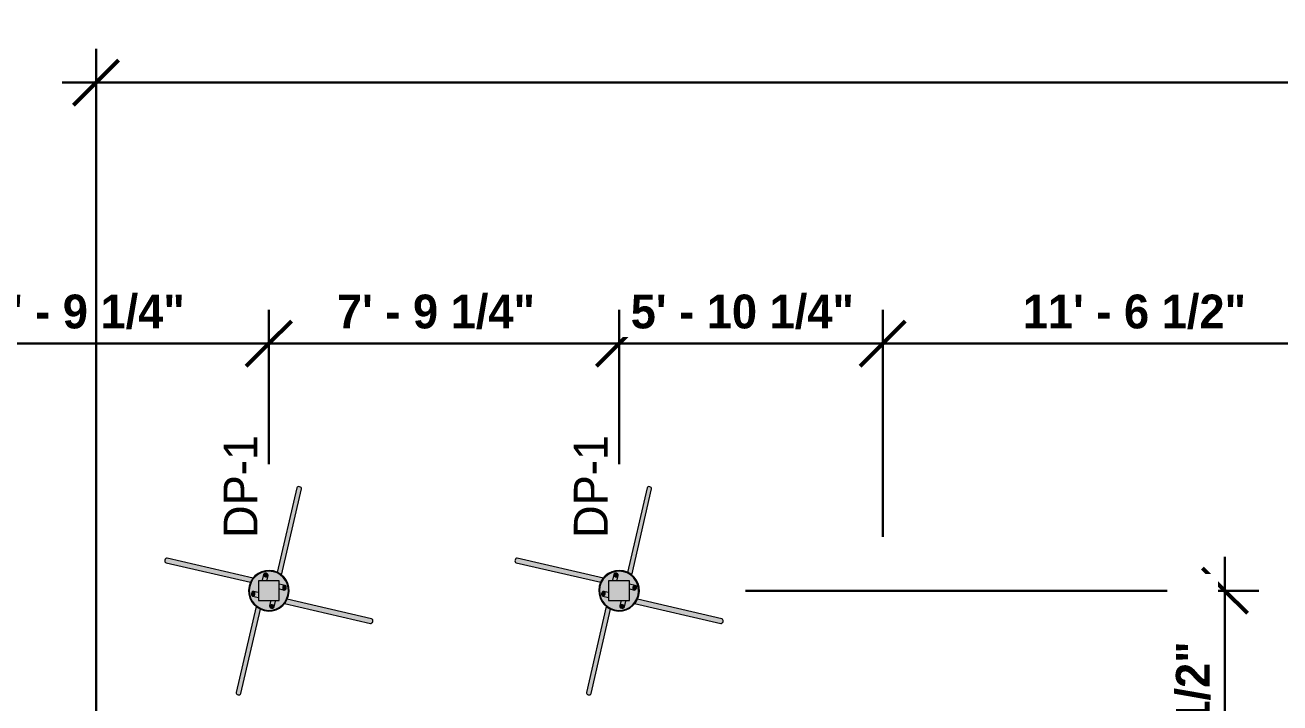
# Model space of a CAD drawing. Header units: inches. Extents: x -4164 to -1564, y 141 to 12367.
# Drawn here: x -3848.2 to -3514.2, y 12186.7 to 12367.1 of the extents above; entities that cross this region are included whole.
import ezdxf

# ---------------------------------------------------------------- set-up
doc = ezdxf.new("R2010")
doc.units = ezdxf.units.IN
doc.header["$MEASUREMENT"] = 0
for name, color, linetype, lineweight in [('A-ANNO-DIMS', 211, 'Continuous', 9), ('A-ANNO-DIMS-96', 211, 'Continuous', 9), ('S-FNDN', 32, 'Continuous', 13), ('S-FNDN-IDEN', 2, 'Continuous', 30)]:
    doc.layers.add(name, color=color, linetype=linetype, lineweight=lineweight)
doc.styles.add('Century Gothic', font='', dxfattribs={"height": 9})
doc.styles.add('Century Gothic_B', font='', dxfattribs={"height": 9})
doc.styles.get('Century Gothic').set_extended_font_data('Century Gothic')
doc.styles.get('Century Gothic_B').set_extended_font_data('Century Gothic', bold=True)
doc.dimstyles.new('OD__1_4__Tol__', dxfattribs={"dimscale": 12, "dimtxt": 9.397514, "dimasz": 1, "dimexe": 0.75, "dimexo": 0.5, "dimgap": 0.125, "dimtad": 1, "dimrnd": 0.25, "dimzin": 1, "dimdsep": 46, "dimlunit": 4, "dimtxsty": 'Century Gothic_B', "dimblk1": 'OBLIQUE', "dimblk2": 'OBLIQUE', "dimsah": 1, "dimcen": 0.09, "dimdle": 0.75, "dimazin": 0, "dimtfac": 1, "dimtdec": 4, "dimtix": 1, "dimtmove": 0, "dimatfit": 3, "dimfxl": 1, "dimtvp": 1, "dimtfill": 1, "dimfrac": 2, "dimtolj": 1, "dimtzin": 0, "dimlwd": 30, "dimlwe": 30, "dimarcsym": 2})

# ---------------------------------------------------------------- blocks, each defined once
blk = doc.blocks.new('316600 - Special Foundations - Diamond Pier - Generic - 316600 - Special Foundations - Diamond Pier - Generic-V30-FOUNDATION PLAN')
at = {"layer": 'S-FNDN', "lineweight": 9}
h = blk.add_hatch(color=9, dxfattribs=at)
h.paths.add_polyline_path([(0.2, -4.04), (0.34, -3.82), (0.6, -3.7), (0.92, -3.71), (1.09, -2.99), (0.75, -3.05), (0.48, -3.22), (0.34, -3.45), (0.23, -3.92)], flags=0)
h.paths.add_polyline_path([(2.83, 4.55), (8.18, 27.69), (7.84, 27.69), (7.6, 27.58), (7.46, 27.36), (2.28, 4.86), (2.83, 4.55)], flags=0)
h = blk.add_hatch(color=9, dxfattribs=at)
h.paths.add_polyline_path([(1.42, -4.32), (1.63, -3.32), (1.52, -3.12), (1.4, -3.04), (1.09, -2.99), (0.92, -3.71), (1.21, -3.84), (1.39, -4.07), (1.43, -4.19)], flags=0)
h.paths.add_polyline_path([(3.39, 4.19), (8.69, 27.21), (8.58, 27.45), (8.33, 27.64), (8.18, 27.69), (2.83, 4.55), (3.38, 4.2)], flags=0)
h = blk.add_hatch(color=9, dxfattribs=at)
h.paths.add_polyline_path([(3.71, 0.92), (3.84, 1.21), (4.07, 1.39), (4.32, 1.42), (3.3, 1.63), (3.18, 1.59), (3.04, 1.42), (2.99, 1.25), (3.01, 1.08), (3.69, 0.93)], flags=0)
h.paths.add_polyline_path([(-4.57, 2.84), (-4.15, 3.38), (-27.21, 8.69), (-27.45, 8.58), (-27.64, 8.33), (-27.69, 8.18), (-4.71, 2.87)], flags=0)
h = blk.add_hatch(color=9, dxfattribs=at)
h.paths.add_polyline_path([(4.04, 0.2), (3.82, 0.34), (3.7, 0.6), (3.71, 0.92), (2.99, 1.09), (3.06, 0.75), (3.22, 0.48), (3.45, 0.34), (3.95, 0.22)], flags=0)
h.paths.add_polyline_path([(-4.87, 2.26), (-4.65, 2.73), (-4.57, 2.84), (-27.69, 8.18), (-27.69, 7.84), (-27.58, 7.6), (-27.36, 7.46), (-5.06, 2.31)], flags=0)
h = blk.add_hatch(color=9, dxfattribs=at)
h.paths.add_polyline_path([(-8.18, -27.69), (-2.83, -4.55), (-3.39, -4.19), (-8.69, -27.21), (-8.58, -27.45), (-8.33, -27.64)], flags=0)
h.paths.add_polyline_path([(-1.09, 2.99), (-0.92, 3.71), (-1.21, 3.84), (-1.39, 4.07), (-1.42, 4.32), (-1.63, 3.32), (-1.52, 3.12), (-1.4, 3.04), (-1.18, 2.99)], flags=0)
h = blk.add_hatch(color=9, dxfattribs=at)
h.paths.add_polyline_path([(-8.02, -27.71), (-7.72, -27.65), (-7.51, -27.48), (-7.43, -27.21), (-2.28, -4.86), (-2.83, -4.55), (-8.18, -27.69)], flags=0)
h.paths.add_polyline_path([(-1.09, 2.99), (-0.75, 3.05), (-0.48, 3.22), (-0.34, 3.45), (-0.25, 3.92), (-0.46, 3.75), (-0.76, 3.69), (-0.92, 3.71), (-1.07, 3.05)], flags=0)
for points in [[(5.27, -1.22), (5.38, 0.43), (5.09, 1.84), (4.32, 3.24), (3.18, 4.36), (1.88, 5.06), (0.34, 5.38), (-1.21, 5.25), (-2.53, 4.78), (-3.86, 3.76), (-4.76, 2.52), (-5.23, 1.21), (-5.06, 1.21), (-4.47, 2.65), (-3.51, 3.82), (-2.44, 4.61), (-0.92, 5.11), (0.46, 5.19), (1.88, 4.86), (3.27, 4.04), (4.21, 3.07), (4.91, 1.76), (5.2, 0.3), (5.08, -1.17), (5.23, -1.21)], [(-0.76, 3.69), (-0.46, 3.75), (-0.25, 3.94), (-0.2, 4.04), (-0.25, 4.32), (-0.34, 4.43), (-0.62, 4.61), (-0.95, 4.65), (-1.21, 4.57), (-1.37, 4.43), (-1.42, 4.17), (-1.32, 3.95), (-0.96, 3.73), (-0.77, 3.69)], [(-0.46, -5.39), (1.1, -5.29), (2.53, -4.78), (3.86, -3.76), (4.76, -2.52), (5.23, -1.21), (5.06, -1.21), (4.47, -2.65), (3.59, -3.76), (2.44, -4.61), (1.04, -5.11), (-0.46, -5.19), (-1.97, -4.81), (-3.27, -4.04), (-4.21, -3.07), (-4.91, -1.76), (-5.2, -0.3), (-5.08, 1.17), (-5.27, 1.21), (-5.38, -0.43), (-5.09, -1.84), (-4.32, -3.24), (-3.18, -4.36), (-1.88, -5.06), (-0.46, -5.39)], [(-1.93, -2.62), (2.77, -2.59), (2.77, 2.62), (-2.77, 2.59), (-2.77, -2.62), (-2.04, -2.62)], [(4.16, 0.2), (4.41, 0.31), (4.51, 0.42), (4.66, 0.82), (4.64, 0.97), (4.61, 1.17), (4.43, 1.37), (4.32, 1.42), (4.02, 1.37), (3.92, 1.28), (3.75, 1.01), (3.7, 0.69), (3.81, 0.36), (3.88, 0.3), (4.1, 0.2)], [(-4.19, -1.43), (-3.95, -1.32), (-3.75, -1.03), (-3.69, -0.76), (-3.76, -0.44), (-3.97, -0.23), (-4.07, -0.21), (-4.32, -0.25), (-4.43, -0.33), (-4.61, -0.62), (-4.65, -0.92), (-4.61, -1.17), (-4.38, -1.39), (-4.21, -1.43)], [(0.87, -4.66), (1.21, -4.57), (1.39, -4.38), (1.42, -4.32), (1.38, -4.04), (1.28, -3.92), (0.96, -3.73), (0.76, -3.69), (0.46, -3.75), (0.25, -3.94), (0.2, -4.04), (0.25, -4.32), (0.42, -4.51), (0.84, -4.66)]]:
    blk.add_hatch(color=9, dxfattribs=at).paths.add_polyline_path(points, flags=0)
h = blk.add_hatch(color=9, dxfattribs=at)
h.paths.add_polyline_path([(5.08, -1.17), (5.2, 0.3), (4.91, 1.76), (4.19, 3.09), (3.07, 4.19), (1.88, 4.86), (0.34, 5.19), (-1.07, 5.09), (-2.44, 4.61), (-3.67, 3.69), (-4.58, 2.46), (-5.08, 1.17), (-2.77, 0.64), (-2.77, 2.62), (2.77, 2.62), (2.77, -0.64), (4.65, -1.07)], flags=0)
h.paths.add_polyline_path([(4.16, 0.2), (3.82, 0.25), (3.32, 0.39), (3.12, 0.6), (3.02, 0.92), (2.99, 1.25), (3.09, 1.52), (3.19, 1.6), (3.3, 1.63), (3.63, 1.58), (4.43, 1.37), (4.61, 1.17), (4.66, 0.82), (4.64, 0.71), (4.43, 0.33), (4.29, 0.23), (4.19, 0.21)], flags=0)
h.paths.add_polyline_path([(-1.09, 2.99), (-1.4, 3.04), (-1.59, 3.21), (-1.62, 3.44), (-1.58, 3.63), (-1.37, 4.43), (-1.17, 4.61), (-0.84, 4.66), (-0.55, 4.59), (-0.25, 4.32), (-0.23, 4.29), (-0.23, 3.92), (-0.39, 3.32), (-0.6, 3.12), (-0.92, 3.01), (-1.08, 2.99)], flags=0)
h = blk.add_hatch(color=9, dxfattribs=at)
h.paths.add_polyline_path([(-0.44, -5.19), (1.04, -5.11), (2.44, -4.61), (3.67, -3.69), (4.57, -2.48), (5.08, -1.17), (2.77, -0.64), (2.77, -2.62), (-2.77, -2.62), (-2.77, 0.64), (-5.08, 1.17), (-5.2, -0.3), (-4.91, -1.76), (-4.19, -3.09), (-3.07, -4.19), (-1.88, -4.86), (-0.46, -5.19)], flags=0)
h.paths.add_polyline_path([(0.87, -4.66), (0.6, -4.6), (0.34, -4.44), (0.23, -4.29), (0.23, -3.92), (0.39, -3.32), (0.6, -3.12), (0.92, -3.01), (1.25, -3), (1.52, -3.12), (1.63, -3.32), (1.58, -3.63), (1.37, -4.43), (1.17, -4.61), (0.89, -4.66)], flags=0)
h.paths.add_polyline_path([(-3.3, -1.63), (-3.63, -1.58), (-4.43, -1.37), (-4.61, -1.17), (-4.65, -0.82), (-4.59, -0.55), (-4.32, -0.25), (-4.19, -0.22), (-3.92, -0.23), (-3.32, -0.39), (-3.12, -0.6), (-3.02, -0.92), (-2.99, -1.25), (-3.09, -1.52), (-3.22, -1.61), (-3.3, -1.63)], flags=0)
h = blk.add_hatch(color=9, dxfattribs=at)
h.paths.add_polyline_path([(27.21, -8.69), (27.45, -8.58), (27.64, -8.33), (27.69, -8.18), (4.57, -2.84), (4.15, -3.38), (27.08, -8.68)], flags=0)
h.paths.add_polyline_path([(-3.3, -1.63), (-3.18, -1.59), (-3.04, -1.42), (-2.99, -1.25), (-3.01, -1.08), (-3.71, -0.92), (-3.84, -1.21), (-4.07, -1.39), (-4.32, -1.42), (-3.43, -1.63)], flags=0)
h = blk.add_hatch(color=9, dxfattribs=at)
h.paths.add_polyline_path([(27.69, -8.18), (27.69, -7.84), (27.58, -7.6), (27.36, -7.46), (4.86, -2.28), (4.65, -2.73), (4.57, -2.84), (21.37, -6.72)], flags=0)
h.paths.add_polyline_path([(-2.99, -1.09), (-3.06, -0.75), (-3.22, -0.48), (-3.45, -0.34), (-3.92, -0.25), (-3.75, -0.46), (-3.69, -0.76), (-3.71, -0.92), (-2.99, -1.09)], flags=0)
at = {"layer": 'S-FNDN', "color": 7}
for p, q in [((7.46, 27.36), (2.26, 4.87)), ((3.39, 4.19), (8.68, 27.08)), ((-27.36, 7.46), (-4.87, 2.26)), ((-4.15, 3.38), (-27.08, 8.68)), ((-1.42, 4.32), (-1.77, 2.8)), ((-0.47, 2.87), (-0.2, 4.04)), ((2.77, 2.62), (-2.77, 2.62)), ((-2.77, 2.62), (-2.77, -2.62)), ((2.77, -2.62), (2.77, 2.62)), ((4.32, 1.42), (2.77, 1.78)), ((2.83, 0.48), (4.04, 0.2)), ((-4.32, -1.42), (-2.77, -1.78)), ((-2.88, -0.47), (-4.04, -0.2)), ((-2.77, -2.62), (2.77, -2.62)), ((0.47, -2.87), (0.2, -4.04)), ((1.42, -4.32), (1.77, -2.8)), ((27.36, -7.46), (4.87, -2.26)), ((-3.39, -4.19), (-8.68, -27.08)), ((-7.46, -27.36), (-2.26, -4.87)), ((4.15, -3.38), (27.08, -8.68))]:
    blk.add_line(p, q, dxfattribs=at)
for radius, start, end in [(5.41, 346.9807, 166.9807), (5.21, 346.9807, 166.9807), (5.41, 166.9807, 346.9807), (5.21, 166.9807, 346.9807)]:
    blk.add_arc((0, 0), radius, start, end, dxfattribs=at)
for centre, major_axis, start_param, end_param in [((8.07, 27.22), (-0.609, 0.141), 4.712389, 6.283185), ((8.07, 27.22), (-0.609, 0.141), 3.141593, 4.712389), ((-27.22, 8.07), (0.141, 0.609), 1.570796, 3.141593), ((-27.22, 8.07), (0.141, 0.609), 0, 1.570796), ((-0.81, 4.18), (-0.609, 0.141), 4.712389, 7.853982), ((-0.81, 4.18), (-0.609, 0.141), 1.570796, 4.712389), ((4.18, 0.81), (0.141, 0.609), 1.570796, 4.712389), ((4.18, 0.81), (0.141, 0.609), 4.712389, 7.853982), ((-4.18, -0.81), (0.141, 0.609), 1.570796, 4.712389), ((-4.18, -0.81), (0.141, 0.609), 4.712389, 7.853982), ((0.81, -4.18), (-0.609, 0.141), 4.712389, 7.853982), ((0.81, -4.18), (-0.609, 0.141), 1.570796, 4.712389), ((27.22, -8.07), (0.141, 0.609), 3.141593, 4.712389), ((27.22, -8.07), (0.141, 0.609), 4.712389, 6.283185), ((-8.07, -27.22), (-0.609, 0.141), 0, 1.570796), ((-8.07, -27.22), (-0.609, 0.141), 1.570796, 3.141593)]:
    blk.add_ellipse(centre, major_axis=major_axis, ratio=0.764544, start_param=start_param, end_param=end_param, dxfattribs=at)
blk = doc.blocks.new('316600 - Special Foundations - Diamond Pier - Generic - 316600 - Special Foundations - Diamond Pier - Generic-V29-FOUNDATION PLAN')
at = {"layer": 'S-FNDN', "lineweight": 9}
h = blk.add_hatch(color=9, dxfattribs=at)
h.paths.add_polyline_path([(0.2, -4.04), (0.34, -3.82), (0.6, -3.7), (0.92, -3.71), (1.09, -2.99), (0.75, -3.05), (0.48, -3.22), (0.34, -3.45), (0.23, -3.92)], flags=0)
h.paths.add_polyline_path([(2.83, 4.55), (8.18, 27.69), (7.84, 27.69), (7.6, 27.58), (7.46, 27.36), (2.28, 4.86), (2.72, 4.61)], flags=0)
h = blk.add_hatch(color=9, dxfattribs=at)
h.paths.add_polyline_path([(1.42, -4.32), (1.63, -3.32), (1.52, -3.12), (1.4, -3.04), (1.09, -2.99), (0.92, -3.71), (1.21, -3.84), (1.39, -4.07), (1.43, -4.19)], flags=0)
h.paths.add_polyline_path([(3.39, 4.19), (8.69, 27.21), (8.58, 27.45), (8.33, 27.64), (8.18, 27.69), (2.83, 4.55), (3.38, 4.2)], flags=0)
h = blk.add_hatch(color=9, dxfattribs=at)
h.paths.add_polyline_path([(3.71, 0.92), (3.84, 1.21), (4.07, 1.39), (4.32, 1.42), (3.3, 1.63), (3.18, 1.59), (3.04, 1.42), (2.99, 1.25), (3.01, 1.08), (3.69, 0.93)], flags=0)
h.paths.add_polyline_path([(-4.57, 2.84), (-4.15, 3.38), (-27.21, 8.69), (-27.45, 8.58), (-27.64, 8.33), (-27.69, 8.18), (-4.71, 2.87)], flags=0)
h = blk.add_hatch(color=9, dxfattribs=at)
h.paths.add_polyline_path([(4.04, 0.2), (3.82, 0.34), (3.7, 0.6), (3.71, 0.92), (2.99, 1.09), (3.06, 0.75), (3.22, 0.48), (3.45, 0.34), (3.95, 0.22)], flags=0)
h.paths.add_polyline_path([(-4.87, 2.26), (-4.65, 2.73), (-4.57, 2.84), (-27.69, 8.18), (-27.69, 7.84), (-27.58, 7.6), (-27.36, 7.46), (-5.06, 2.31)], flags=0)
h = blk.add_hatch(color=9, dxfattribs=at)
h.paths.add_polyline_path([(-8.18, -27.69), (-2.83, -4.55), (-3.39, -4.19), (-8.69, -27.21), (-8.58, -27.45), (-8.33, -27.64)], flags=0)
h.paths.add_polyline_path([(-1.09, 2.99), (-0.92, 3.71), (-1.21, 3.84), (-1.39, 4.07), (-1.42, 4.32), (-1.63, 3.32), (-1.52, 3.12), (-1.4, 3.04), (-1.18, 2.99)], flags=0)
h = blk.add_hatch(color=9, dxfattribs=at)
h.paths.add_polyline_path([(-8.02, -27.71), (-7.72, -27.65), (-7.51, -27.48), (-7.43, -27.21), (-2.28, -4.86), (-2.83, -4.55), (-8.18, -27.69)], flags=0)
h.paths.add_polyline_path([(-1.09, 2.99), (-0.75, 3.05), (-0.48, 3.22), (-0.34, 3.45), (-0.25, 3.92), (-0.46, 3.75), (-0.76, 3.69), (-0.92, 3.71), (-1.07, 3.05)], flags=0)
for points in [[(5.27, -1.22), (5.38, 0.43), (5.09, 1.84), (4.32, 3.24), (3.18, 4.36), (1.88, 5.06), (0.34, 5.38), (-1.21, 5.25), (-2.53, 4.78), (-3.86, 3.76), (-4.76, 2.52), (-5.23, 1.21), (-5.06, 1.21), (-4.47, 2.65), (-3.51, 3.82), (-2.44, 4.61), (-0.92, 5.11), (0.46, 5.19), (1.88, 4.86), (3.27, 4.04), (4.21, 3.07), (4.91, 1.76), (5.2, 0.3), (5.08, -1.17), (5.23, -1.21)], [(-0.76, 3.69), (-0.46, 3.75), (-0.25, 3.94), (-0.2, 4.04), (-0.25, 4.32), (-0.34, 4.43), (-0.62, 4.61), (-0.95, 4.65), (-1.21, 4.57), (-1.37, 4.43), (-1.42, 4.17), (-1.32, 3.95), (-0.96, 3.73), (-0.77, 3.69)], [(-0.46, -5.39), (1.1, -5.29), (2.53, -4.78), (3.87, -3.75), (4.76, -2.52), (5.23, -1.21), (5.06, -1.21), (4.47, -2.65), (3.51, -3.82), (2.44, -4.61), (1.04, -5.11), (-0.46, -5.19), (-1.97, -4.81), (-3.27, -4.04), (-4.21, -3.07), (-4.91, -1.76), (-5.2, -0.3), (-5.08, 1.17), (-5.27, 1.21), (-5.38, -0.43), (-5.09, -1.84), (-4.32, -3.24), (-3.18, -4.36), (-1.88, -5.06), (-0.46, -5.39)], [(-2.71, -2.62), (2.77, -2.59), (2.77, 2.62), (-2.77, 2.59), (-2.77, -2.62)], [(4.16, 0.2), (4.41, 0.31), (4.51, 0.42), (4.66, 0.82), (4.64, 0.97), (4.61, 1.17), (4.43, 1.37), (4.32, 1.42), (4.02, 1.37), (3.92, 1.28), (3.75, 1.01), (3.7, 0.69), (3.81, 0.36), (3.88, 0.3), (4.1, 0.2)], [(-4.19, -1.43), (-3.95, -1.32), (-3.75, -1.03), (-3.69, -0.76), (-3.76, -0.44), (-3.97, -0.23), (-4.07, -0.21), (-4.32, -0.25), (-4.43, -0.33), (-4.61, -0.62), (-4.65, -0.92), (-4.61, -1.17), (-4.38, -1.39), (-4.21, -1.43)], [(0.87, -4.66), (1.21, -4.57), (1.39, -4.38), (1.42, -4.32), (1.38, -4.04), (1.28, -3.92), (0.96, -3.73), (0.76, -3.69), (0.46, -3.75), (0.25, -3.94), (0.2, -4.04), (0.25, -4.32), (0.42, -4.51), (0.84, -4.66)]]:
    blk.add_hatch(color=9, dxfattribs=at).paths.add_polyline_path(points, flags=0)
h = blk.add_hatch(color=9, dxfattribs=at)
h.paths.add_polyline_path([(5.08, -1.17), (5.2, 0.3), (4.91, 1.76), (4.19, 3.09), (3.07, 4.19), (1.88, 4.86), (0.34, 5.19), (-1.07, 5.09), (-2.44, 4.61), (-3.67, 3.69), (-4.58, 2.46), (-5.08, 1.17), (-2.77, 0.64), (-2.77, 2.62), (2.77, 2.62), (2.77, -0.64), (4.65, -1.07)], flags=0)
h.paths.add_polyline_path([(4.16, 0.2), (3.83, 0.25), (3.32, 0.39), (3.12, 0.6), (3.02, 0.92), (2.99, 1.25), (3.09, 1.52), (3.22, 1.61), (3.3, 1.63), (3.63, 1.58), (4.43, 1.37), (4.61, 1.17), (4.66, 0.82), (4.64, 0.71), (4.43, 0.33), (4.29, 0.23), (4.19, 0.21)], flags=0)
h.paths.add_polyline_path([(-1.09, 2.99), (-1.4, 3.04), (-1.59, 3.21), (-1.62, 3.44), (-1.58, 3.63), (-1.37, 4.43), (-1.17, 4.61), (-0.84, 4.66), (-0.55, 4.59), (-0.25, 4.32), (-0.23, 4.29), (-0.23, 3.92), (-0.39, 3.32), (-0.6, 3.12), (-0.92, 3.01), (-1.08, 2.99)], flags=0)
h = blk.add_hatch(color=9, dxfattribs=at)
h.paths.add_polyline_path([(-0.44, -5.19), (1.04, -5.11), (2.44, -4.61), (3.67, -3.69), (4.57, -2.48), (5.08, -1.17), (2.77, -0.64), (2.77, -2.62), (-2.77, -2.62), (-2.77, 0.64), (-5.08, 1.17), (-5.2, -0.3), (-4.91, -1.76), (-4.19, -3.09), (-3.07, -4.19), (-1.88, -4.86), (-0.46, -5.19)], flags=0)
h.paths.add_polyline_path([(0.87, -4.66), (0.6, -4.6), (0.34, -4.44), (0.23, -4.29), (0.23, -3.92), (0.39, -3.32), (0.6, -3.12), (0.92, -3.01), (1.25, -3), (1.52, -3.12), (1.63, -3.32), (1.58, -3.63), (1.37, -4.43), (1.17, -4.61), (0.89, -4.66)], flags=0)
h.paths.add_polyline_path([(-3.3, -1.63), (-3.63, -1.58), (-4.43, -1.37), (-4.61, -1.17), (-4.65, -0.82), (-4.59, -0.55), (-4.32, -0.25), (-4.19, -0.22), (-3.92, -0.23), (-3.32, -0.39), (-3.12, -0.6), (-3.02, -0.92), (-2.99, -1.25), (-3.09, -1.52), (-3.22, -1.61), (-3.3, -1.63)], flags=0)
h = blk.add_hatch(color=9, dxfattribs=at)
h.paths.add_polyline_path([(27.21, -8.69), (27.45, -8.58), (27.64, -8.33), (27.69, -8.18), (4.57, -2.84), (4.15, -3.38), (27.08, -8.68)], flags=0)
h.paths.add_polyline_path([(-3.3, -1.63), (-3.18, -1.59), (-3.04, -1.42), (-2.99, -1.25), (-3.01, -1.08), (-3.71, -0.92), (-3.84, -1.21), (-4.07, -1.39), (-4.32, -1.42), (-3.43, -1.63)], flags=0)
h = blk.add_hatch(color=9, dxfattribs=at)
h.paths.add_polyline_path([(27.69, -8.18), (27.69, -7.84), (27.58, -7.6), (27.36, -7.46), (4.86, -2.28), (4.65, -2.73), (4.57, -2.84), (22.41, -6.96)], flags=0)
h.paths.add_polyline_path([(-2.99, -1.09), (-3.06, -0.75), (-3.22, -0.48), (-3.45, -0.34), (-3.92, -0.25), (-3.75, -0.46), (-3.69, -0.76), (-3.71, -0.92), (-2.99, -1.09)], flags=0)
at = {"layer": 'S-FNDN', "color": 7}
for p, q in [((7.46, 27.36), (2.26, 4.87)), ((3.39, 4.19), (8.68, 27.08)), ((-27.36, 7.46), (-4.87, 2.26)), ((-4.15, 3.38), (-27.08, 8.68)), ((-1.42, 4.32), (-1.77, 2.8)), ((-0.47, 2.87), (-0.2, 4.04)), ((2.77, 2.62), (-2.77, 2.62)), ((-2.77, 2.62), (-2.77, -2.62)), ((2.77, -2.62), (2.77, 2.62)), ((4.32, 1.42), (2.77, 1.78)), ((2.86, 0.48), (4.04, 0.2)), ((-4.32, -1.42), (-2.77, -1.78)), ((-2.88, -0.47), (-4.04, -0.2)), ((-2.77, -2.62), (2.77, -2.62)), ((0.47, -2.87), (0.2, -4.04)), ((1.42, -4.32), (1.77, -2.8)), ((27.36, -7.46), (4.87, -2.26)), ((-3.39, -4.19), (-8.68, -27.08)), ((-7.46, -27.36), (-2.26, -4.87)), ((4.15, -3.38), (27.08, -8.68))]:
    blk.add_line(p, q, dxfattribs=at)
for radius, start, end in [(5.41, 346.9807, 166.9807), (5.21, 346.9807, 166.9807), (5.41, 166.9807, 346.9807), (5.21, 166.9807, 346.9807)]:
    blk.add_arc((0, 0), radius, start, end, dxfattribs=at)
for centre, major_axis, start_param, end_param in [((8.07, 27.22), (-0.609, 0.141), 4.712389, 6.283185), ((8.07, 27.22), (-0.609, 0.141), 3.141593, 4.712389), ((-27.22, 8.07), (0.141, 0.609), 1.570796, 3.141593), ((-27.22, 8.07), (0.141, 0.609), 0, 1.570796), ((-0.81, 4.18), (-0.609, 0.141), 4.712389, 7.853982), ((-0.81, 4.18), (-0.609, 0.141), 1.570796, 4.712389), ((4.18, 0.81), (0.141, 0.609), 1.570796, 4.712389), ((4.18, 0.81), (0.141, 0.609), 4.712389, 7.853982), ((-4.18, -0.81), (0.141, 0.609), 1.570796, 4.712389), ((-4.18, -0.81), (0.141, 0.609), 4.712389, 7.853982), ((0.81, -4.18), (-0.609, 0.141), 4.712389, 7.853982), ((0.81, -4.18), (-0.609, 0.141), 1.570796, 4.712389), ((27.22, -8.07), (0.141, 0.609), 3.141593, 4.712389), ((27.22, -8.07), (0.141, 0.609), 4.712389, 6.283185), ((-8.07, -27.22), (-0.609, 0.141), 0, 1.570796), ((-8.07, -27.22), (-0.609, 0.141), 1.570796, 3.141593)]:
    blk.add_ellipse(centre, major_axis=major_axis, ratio=0.764544, start_param=start_param, end_param=end_param, dxfattribs=at)
blk = doc.blocks.new('DIMBLOCK12-FOUNDATION PLAN')
at = {"layer": 'A-ANNO-DIMS-96', "lineweight": 30}
for p, q in [((-3876.55, 12250.28), (-3876.55, 12291.33)), ((-3783.32, 12250.28), (-3783.32, 12291.33)), ((-3885.55, 12282.33), (-3783.32, 12282.33)), ((-3876.55, 12282.33), (-3876.55, 12250.28)), ((-3783.32, 12282.33), (-3783.32, 12250.28))]:
    blk.add_line(p, q, dxfattribs=at)
at = {"layer": 'A-ANNO-DIMS-96', "lineweight": 50}
for p, q in [((-3876.55, 12282.33), (-3870.55, 12288.33)), ((-3783.32, 12282.33), (-3777.32, 12288.33)), ((-3876.55, 12282.33), (-3882.55, 12276.33)), ((-3783.32, 12282.33), (-3789.32, 12276.33))]:
    blk.add_line(p, q, dxfattribs=at)
at = {"layer": 'A-ANNO-DIMS-96', "color": 0, "lineweight": 30, "insert": (-3858.43, 12295.37), "char_height": 9, "width": 68.3781, "attachment_point": 1, "line_spacing_factor": 0.984502, "style": 'Century Gothic_B', "bg_fill": 3, "box_fill_scale": 1.25, "bg_fill_color": 256, "bg_fill_true_color": 13158600, "bg_fill_transparency": 0}
blk.add_mtext('7\' - 9 1/4"', dxfattribs=at)
blk = doc.blocks.new('_Oblique')
at = {"color": 0, "linetype": 'ByBlock', "lineweight": -2}
blk.add_line((-0.5, -0.5), (0.5, 0.5), dxfattribs=at)
blk = doc.blocks.new('DIMBLOCK13-FOUNDATION PLAN')
at = {"layer": 'A-ANNO-DIMS-96', "lineweight": 30}
for p, q in [((-3783.32, 12250.28), (-3783.32, 12291.33)), ((-3690.09, 12250.28), (-3690.09, 12291.33)), ((-3783.32, 12282.33), (-3690.09, 12282.33)), ((-3783.32, 12282.33), (-3783.32, 12250.28)), ((-3690.09, 12282.33), (-3690.09, 12250.28))]:
    blk.add_line(p, q, dxfattribs=at)
at = {"layer": 'A-ANNO-DIMS-96', "lineweight": 50}
for p, q in [((-3783.32, 12282.33), (-3777.32, 12288.33)), ((-3690.09, 12282.33), (-3684.09, 12288.33)), ((-3783.32, 12282.33), (-3789.32, 12276.33)), ((-3690.09, 12282.33), (-3696.09, 12276.33))]:
    blk.add_line(p, q, dxfattribs=at)
at = {"layer": 'A-ANNO-DIMS-96', "color": 0, "lineweight": 30, "insert": (-3765.2, 12295.37), "char_height": 9, "width": 68.3781, "attachment_point": 1, "line_spacing_factor": 0.984502, "style": 'Century Gothic_B', "bg_fill": 3, "box_fill_scale": 1.25, "bg_fill_color": 256, "bg_fill_true_color": 13158600, "bg_fill_transparency": 0}
blk.add_mtext('7\' - 9 1/4"', dxfattribs=at)
blk = doc.blocks.new('DIMBLOCK14-FOUNDATION PLAN')
at = {"layer": 'A-ANNO-DIMS-96', "lineweight": 30}
for p, q in [((-3690.09, 12250.28), (-3690.09, 12291.33)), ((-3619.89, 12230.89), (-3619.89, 12291.33)), ((-3690.09, 12282.33), (-3610.89, 12282.33)), ((-3690.09, 12282.33), (-3690.09, 12250.28)), ((-3619.89, 12282.33), (-3619.89, 12230.89))]:
    blk.add_line(p, q, dxfattribs=at)
at = {"layer": 'A-ANNO-DIMS-96', "lineweight": 50}
for p, q in [((-3690.09, 12282.33), (-3684.09, 12288.33)), ((-3619.89, 12282.33), (-3613.89, 12288.33)), ((-3690.09, 12282.33), (-3696.09, 12276.33)), ((-3619.89, 12282.33), (-3625.89, 12276.33))]:
    blk.add_line(p, q, dxfattribs=at)
at = {"layer": 'A-ANNO-DIMS-96', "color": 0, "lineweight": 30, "insert": (-3686.99, 12295.37), "char_height": 9, "width": 76.7911, "attachment_point": 1, "line_spacing_factor": 0.984502, "style": 'Century Gothic_B', "bg_fill": 3, "box_fill_scale": 1.25, "bg_fill_color": 256, "bg_fill_true_color": 13158600, "bg_fill_transparency": 0}
blk.add_mtext('5\' - 10 1/4"', dxfattribs=at)
blk = doc.blocks.new('DIMBLOCK15-FOUNDATION PLAN')
at = {"layer": 'A-ANNO-DIMS-96', "lineweight": 30}
for p, q in [((-3619.89, 12230.89), (-3619.89, 12291.33)), ((-3481.32, 12284.82), (-3481.32, 12273.33)), ((-3481.32, 12282.33), (-3481.32, 12284.82)), ((-3628.89, 12282.33), (-3472.32, 12282.33)), ((-3619.89, 12282.33), (-3619.89, 12230.89))]:
    blk.add_line(p, q, dxfattribs=at)
at = {"layer": 'A-ANNO-DIMS-96', "lineweight": 50}
for p, q in [((-3619.89, 12282.33), (-3613.89, 12288.33)), ((-3481.32, 12282.33), (-3475.32, 12288.33)), ((-3619.89, 12282.33), (-3625.89, 12276.33)), ((-3481.32, 12282.33), (-3487.32, 12276.33))]:
    blk.add_line(p, q, dxfattribs=at)
at = {"layer": 'A-ANNO-DIMS-96', "color": 0, "lineweight": 30, "insert": (-3582.61, 12295.37), "char_height": 9, "width": 76.7911, "attachment_point": 1, "line_spacing_factor": 0.984502, "style": 'Century Gothic_B', "bg_fill": 3, "box_fill_scale": 1.25, "bg_fill_color": 256, "bg_fill_true_color": 13158600, "bg_fill_transparency": 0}
blk.add_mtext('11\' - 6 1/2"', dxfattribs=at)
blk = doc.blocks.new('DIMBLOCK20-FOUNDATION PLAN')
at = {"layer": 'A-ANNO-DIMS-96', "lineweight": 30}
for p, q in [((-3528.81, 12141.17), (-3528.81, 12225.57)), ((-3656.39, 12216.57), (-3519.81, 12216.57)), ((-3528.81, 12216.57), (-3656.39, 12216.57)), ((-3586.19, 12141.17), (-3519.81, 12141.17)), ((-3528.81, 12141.17), (-3586.19, 12141.17))]:
    blk.add_line(p, q, dxfattribs=at)
at = {"layer": 'A-ANNO-DIMS-96', "lineweight": 50}
for p, q in [((-3528.81, 12216.57), (-3534.81, 12222.57)), ((-3528.81, 12216.57), (-3522.81, 12210.57)), ((-3528.81, 12141.17), (-3534.81, 12147.17)), ((-3528.81, 12141.17), (-3522.81, 12135.17))]:
    blk.add_line(p, q, dxfattribs=at)
at = {"layer": 'A-ANNO-DIMS-96', "color": 0, "lineweight": 30, "insert": (-3541.85, 12150.38), "char_height": 9, "width": 68.3781, "attachment_point": 1, "rotation": 90, "line_spacing_factor": 0.984502, "style": 'Century Gothic_B', "bg_fill": 3, "box_fill_scale": 1.25, "bg_fill_color": 256, "bg_fill_true_color": 13158600, "bg_fill_transparency": 0}
blk.add_mtext('6\' - 3 1/2"', dxfattribs=at)
blk = doc.blocks.new('DIMBLOCK37-FOUNDATION PLAN')
at = {"layer": 'A-ANNO-DIMS-96', "lineweight": 30}
for p, q in [((-3829.32, 12093.19), (-3829.32, 12360.78)), ((-3144.32, 12165.19), (-3144.32, 12360.78)), ((-3838.32, 12351.78), (-3144.32, 12351.78)), ((-3829.32, 12351.78), (-3829.32, 12093.19)), ((-3144.32, 12351.78), (-3144.32, 12165.19))]:
    blk.add_line(p, q, dxfattribs=at)
at = {"layer": 'A-ANNO-DIMS-96', "lineweight": 50}
for p, q in [((-3829.32, 12351.78), (-3823.32, 12357.78)), ((-3144.32, 12351.78), (-3138.32, 12357.78)), ((-3829.32, 12351.78), (-3835.32, 12345.78)), ((-3144.32, 12351.78), (-3150.32, 12345.78))]:
    blk.add_line(p, q, dxfattribs=at)
at = {"layer": 'A-ANNO-DIMS-96', "color": 0, "lineweight": 30, "insert": (-3507.11, 12364.81), "char_height": 9, "width": 48.6881, "attachment_point": 1, "line_spacing_factor": 0.984502, "style": 'Century Gothic_B', "bg_fill": 3, "box_fill_scale": 1.25, "bg_fill_color": 256, "bg_fill_true_color": 13158600, "bg_fill_transparency": 0}
blk.add_mtext('57\' - 1"', dxfattribs=at)

msp = doc.modelspace()

# ---------------------------------------------------------------- block references
at = {"layer": 'S-FNDN', "color": 7}
for name, p in [('316600 - Special Foundations - Diamond Pier - Generic - 316600 - Special Foundations - Diamond Pier - Generic-V29-FOUNDATION PLAN', (-3783.32374, 12216.57)), ('316600 - Special Foundations - Diamond Pier - Generic - 316600 - Special Foundations - Diamond Pier - Generic-V30-FOUNDATION PLAN', (-3690.09418, 12216.57))]:
    msp.add_blockref(name, p, dxfattribs=at)

# ---------------------------------------------------------------- texts
at = {"layer": 'S-FNDN-IDEN', "lineweight": 9, "char_height": 9, "width": 34.239, "attachment_point": 1, "rotation": 90, "style": 'Century Gothic'}
for insert in [(-3795.35998, 12230.59957), (-3702.13042, 12230.59957)]:
    msp.add_mtext('DP-1', dxfattribs=dict(at, insert=insert))

# ---------------------------------------------------------------- next in the draw order: dimensions: what is measured, and where the dimension line sits
at = {"layer": 'A-ANNO-DIMS', "lineweight": 30}
dim = msp.add_linear_dim(base=(-3783.32374, 12282.33027), p1=(-3876.5533, 12244.27847), p2=(-3783.32374, 12244.27847), dimstyle='OD__1_4__Tol__', override={"dimpost": '<>', "dimfxl": 93.22956}, dxfattribs=at)
dim.commit()
dim.dimension.update_dxf_attribs({"geometry": 'DIMBLOCK12-FOUNDATION PLAN', "text_midpoint": (-3829.93852, 12289.26025)})

# ---------------------------------------------------------------- next in the draw order: dimensions: what is measured, and where the dimension line sits
dim = msp.add_linear_dim(base=(-3690.09418, 12282.33027), p1=(-3783.32374, 12244.27847), p2=(-3690.09418, 12244.27847), dimstyle='OD__1_4__Tol__', override={"dimpost": '<>', "dimfxl": 93.22956}, dxfattribs=at)
dim.commit()
dim.dimension.update_dxf_attribs({"geometry": 'DIMBLOCK13-FOUNDATION PLAN', "text_midpoint": (-3736.70896, 12289.26025)})

# ---------------------------------------------------------------- next in the draw order: dimensions: what is measured, and where the dimension line sits
dim = msp.add_linear_dim(base=(-3619.89418, 12282.33027), p1=(-3690.09418, 12244.27847), p2=(-3619.89418, 12224.89147), dimstyle='OD__1_4__Tol__', override={"dimpost": '<>', "dimfxl": 72.827849}, dxfattribs=at)
dim.commit()
dim.dimension.update_dxf_attribs({"geometry": 'DIMBLOCK14-FOUNDATION PLAN', "text_midpoint": (-3654.99418, 12289.26025)})

# ---------------------------------------------------------------- next in the draw order: dimensions: what is measured, and where the dimension line sits
dim = msp.add_linear_dim(base=(-3481.32374, 12282.33027), p1=(-3619.89418, 12224.89147), p2=(-3481.32374, 12290.81555), dimstyle='OD__1_4__Tol__', override={"dimpost": '<>', "dimfxl": 153.452764}, dxfattribs=at)
dim.commit()
dim.dimension.update_dxf_attribs({"geometry": 'DIMBLOCK15-FOUNDATION PLAN', "text_midpoint": (-3550.60896, 12289.26025)})

# ---------------------------------------------------------------- next in the draw order: dimensions: what is measured, and where the dimension line sits
dim = msp.add_linear_dim(base=(-3528.80988, 12216.57), p1=(-3592.18571, 12141.17), p2=(-3662.38571, 12216.57), angle=90, dimstyle='OD__1_4__Tol__', override={"dimpost": '<>', "dimfxl": 103.020386}, dxfattribs=at)
dim.commit()
dim.dimension.update_dxf_attribs({"geometry": 'DIMBLOCK20-FOUNDATION PLAN', "text_midpoint": (-3535.73986, 12178.87)})

# ---------------------------------------------------------------- next in the draw order: dimensions: what is measured, and where the dimension line sits
dim = msp.add_linear_dim(base=(-3144.32374, 12351.77837), p1=(-3829.32374, 12087.1894), p2=(-3144.32374, 12159.1894), dimstyle='OD__1_4__Tol__', override={"dimpost": '<>', "dimfxl": 688.773548}, dxfattribs=at)
dim.commit()
dim.dimension.update_dxf_attribs({"geometry": 'DIMBLOCK37-FOUNDATION PLAN', "text_midpoint": (-3486.82374, 12357.89156)})

doc.saveas('drawing.dxf')
